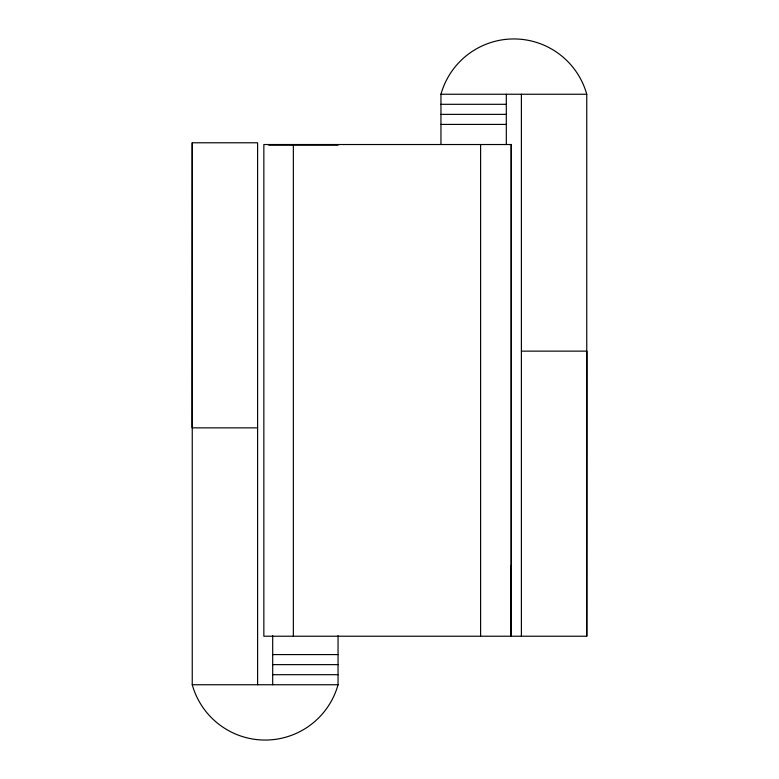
<?xml version="1.0" encoding="UTF-8"?>
<svg xmlns="http://www.w3.org/2000/svg" width="779" height="779" viewBox="0 0 779 779"><rect width="100%" height="100%" fill="white"/><g stroke="black" fill="none" stroke-linecap="round" stroke-linejoin="round"><path stroke-width="1.17" d="M257.606 684.751L257.606 142.781L192.394 142.781L192.247 427.866L257.606 427.866M510.615 631.418L511.336 636.219L511.336 144.524L263.847 144.524L263.847 636.219L586.606 636.219L586.753 351.134L521.394 351.134M586.753 94.249L440.953 94.249A75.699 75.699 0 0 1 586.753 94.249L586.753 636.219M440.953 104.308L506.311 104.308M440.953 114.367L506.311 114.367M440.953 124.416L506.311 124.416M268.765 145.167L338.018 145.167M272.689 654.584L338.047 654.584M272.689 664.633L338.047 664.633M272.689 674.692L338.047 674.692M192.247 684.751L338.047 684.751A75.699 75.699 0 0 1 192.247 684.751L192.247 142.781M510.635 565.632L511.102 636.219L511.102 144.524M586.606 351.134L586.606 636.219M521.394 94.249L521.394 636.219M506.311 94.249L506.311 144.524M480.604 144.524L480.604 636.219M440.953 94.142L440.953 144.524M338.047 635.654L338.047 684.858M293.352 144.524L293.352 636.219M272.689 635.654L272.689 684.751M192.394 142.781L192.394 427.866"/></g></svg>
